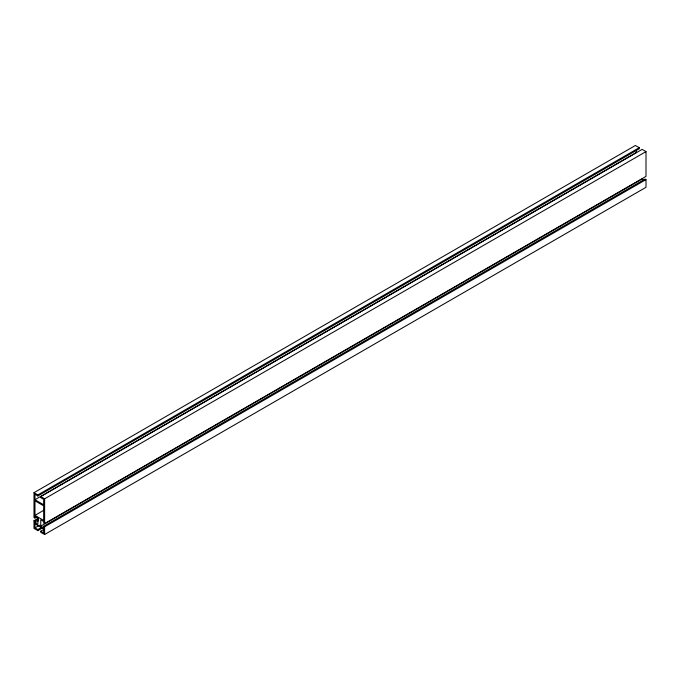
<?xml version="1.0" encoding="UTF-8"?>
<svg xmlns="http://www.w3.org/2000/svg" width="680" height="680" viewBox="0 0 680 680"><rect width="100%" height="100%" fill="white"/><g stroke="black" fill="none" stroke-linecap="round" stroke-linejoin="round"><path stroke-width="1.02" d="M36.797 516.962L34.961 518.024L34 517.471L34 492.685L635.384 145.477L639.251 147.704L639.251 148.784L37.867 495.983L34.961 494.309L34.961 499.732L43.656 504.756L43.656 499.333L40.749 497.649L40.749 496.579L642.133 149.37L646 151.606L646 176.392L44.617 523.591L43.656 523.039L43.656 521.466L40.749 519.792L40.749 526.15L43.656 527.833L43.656 526.252L645.039 179.044L646 179.605L646 187.315L44.617 534.523L40.749 532.295L40.749 531.216L43.503 529.626M34 492.685L37.867 494.912L639.251 147.704M34.961 499.732L636.344 152.524L636.344 149.812M40.749 496.579L44.617 498.814L646 151.606M34.961 515.38L43.656 520.395L43.656 505.827L34.961 500.803L34.961 515.38L44.157 510.068M42.466 527.969L37.867 530.63L34 528.394L34 520.685L38.598 518.024M34 520.685L34.961 521.237L38.641 519.112M34.961 521.237L34.961 522.81L38.641 520.685M40.749 531.216L43.656 532.899L43.656 528.904L34.961 523.88L34.961 527.875L39.559 525.223M40.749 526.15L642.133 178.942L644.317 180.2M34.961 527.875L37.867 529.558L41.539 527.433M43.656 526.252L44.617 526.813L646 179.605M34.961 522.81L37.867 524.484L37.867 518.126L34.961 516.452L34.961 518.024M44.617 498.814L44.617 523.591M44.617 526.813L44.617 534.523M37.867 494.912L37.867 495.983M37.867 529.558L37.867 530.63"/></g></svg>
